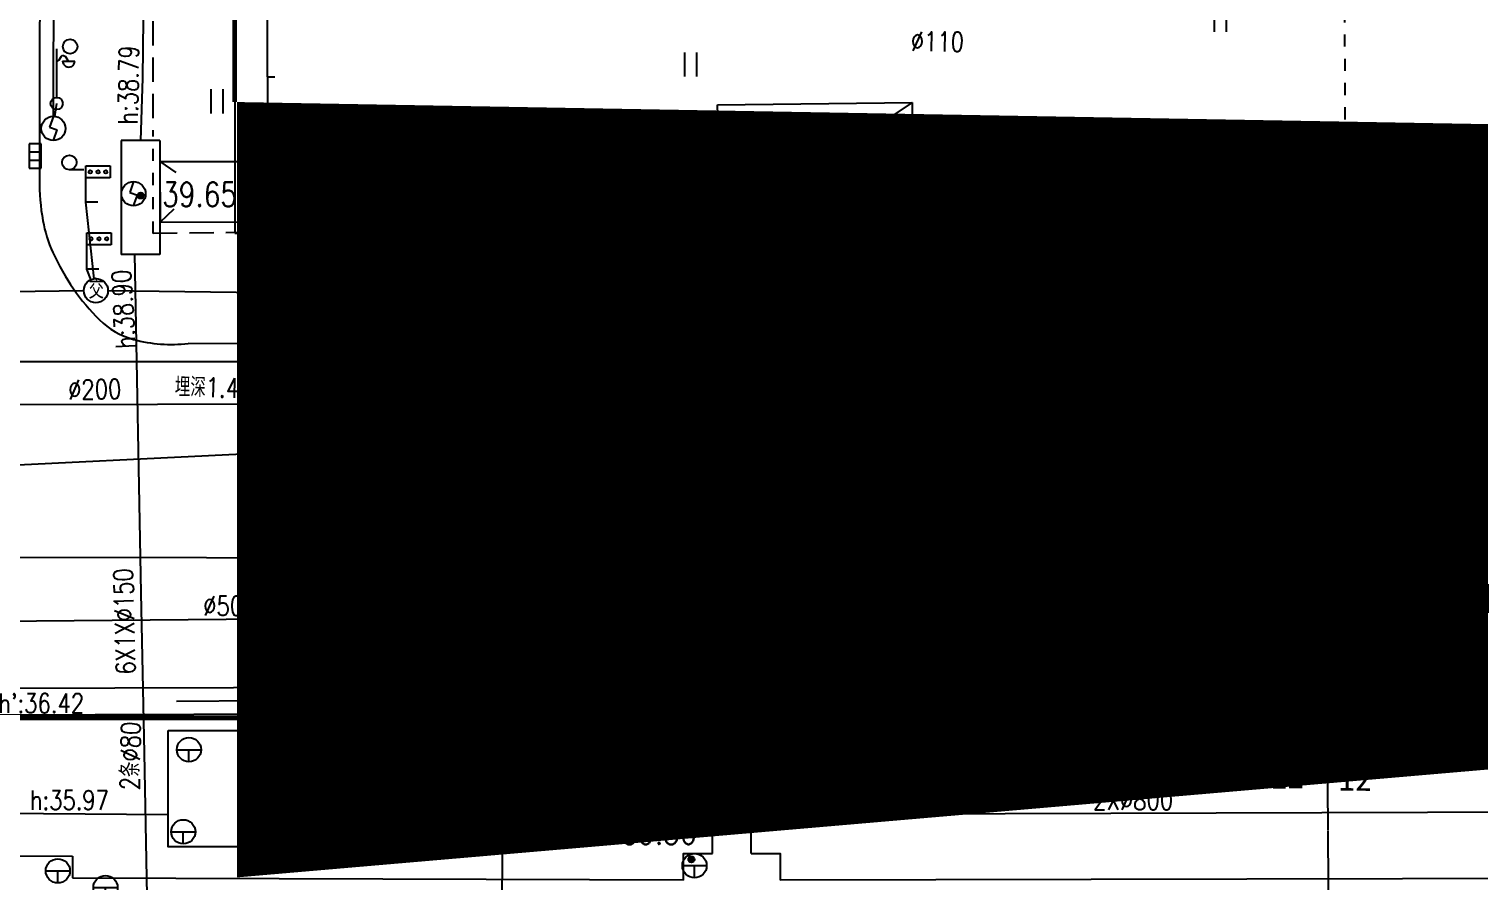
# Model space of a CAD drawing. Header units: inches. Extents: x 505347 to 508499, y 312634 to 313316.
# Drawn here: x 505909.9 to 505969.8, y 312863.9 to 312899 of the extents above; entities that cross this region are included whole.
import ezdxf
from ezdxf.enums import TextEntityAlignment as Align
from ezdxf.lldxf.tags import DXFTag

# ---------------------------------------------------------------- set-up
doc = ezdxf.new("R2010")
doc.units = ezdxf.units.IN
doc.header["$LTSCALE"] = 0.5
doc.header["$MEASUREMENT"] = 0
for name, pattern in [('$RECOVER_090104195024-7', [0]), ('ACAD_ISO05W100', [33, 24, -3, 0, -3, 0, -3]), ('XX11', [2, 1, -1])]:
    doc.linetypes.add(name, pattern=pattern)
for name, color, linetype in [('BJ02', 7, 'Continuous'), ('BJ03', 7, 'Continuous'), ('BJ04', 7, 'Continuous'), ('BJ08', 7, 'Continuous'), ('BJ09', 7, 'Continuous'), ('BJ10', 7, 'Continuous'), ('中水注记', 151, 'Continuous'), ('中水管线', 151, 'Continuous'), ('公安交通井', 163, 'Continuous'), ('公安交通管线', 163, 'Continuous'), ('污水井', 247, 'Continuous'), ('污水注记', 247, 'Continuous'), ('污水管线', 247, 'Continuous'), ('污水高程表', 247, 'Continuous'), ('热力井', 40, 'Continuous'), ('热力注记', 40, 'Continuous'), ('热力管线', 40, 'Continuous'), ('热力高程表', 40, 'Continuous'), ('照明井', 193, 'Continuous'), ('照明管线', 193, 'Continuous'), ('燃气注记', 6, 'Continuous'), ('电信井权属', 7, 'Continuous'), ('电信井（北信基础）', 3, 'Continuous'), ('电信断面图及编号', 3, 'Continuous'), ('电信注记', 3, 'Continuous'), ('电信管线', 3, 'Continuous'), ('电信高程表', 3, 'Continuous'), ('电力井', 1, 'Continuous'), ('电力注记', 1, 'Continuous'), ('电力管线', 1, 'Continuous'), ('电力高程表', 1, 'Continuous'), ('道路红线', 1, 'Continuous'), ('雨水井', 34, 'Continuous'), ('雨水注记', 34, 'Continuous'), ('雨水管线', 34, 'Continuous'), ('雨水高程表', 34, 'Continuous'), ('雨蓖子', 34, 'Continuous')]:
    doc.layers.add(name, color=color, linetype=linetype)
doc.styles.add('HZ', font='simplex.shx', dxfattribs={"bigfont": 'hztxt'})
doc.styles.get("Standard").update_dxf_attribs({"font": 'txt.shx', "bigfont": 'hztxt.shx'})
doc.styles.add('粗等线', font='simhei.ttf')
doc.styles.add('细等线', font='txt.shx', dxfattribs={"bigfont": 'ht.shx'})
tags = doc.linetypes.add('DL', pattern='A,15,-4.924999999999999,[130,ltypeshp.shx,S=0.5,R=329.9999999999999,X=-0.15,Y=0.433],0,[130,ltypeshp.shx,S=0.4,R=90,X=0,Y=0],-0.15,[130,ltypeshp.shx,S=0.5,R=150,X=0,Y=-0.433],-4.924999999999999,15', length=40).pattern_tags.tags
tags[32:33] = [DXFTag(74, 4), DXFTag(75, 0), DXFTag(340, '0'), DXFTag(46, 1.0), DXFTag(50, 0.0), DXFTag(44, 0.0), DXFTag(45, 0.0)]
tags[30:31] = [DXFTag(74, 4), DXFTag(75, 0), DXFTag(340, '0'), DXFTag(46, 1.0), DXFTag(50, 0.0), DXFTag(44, 0.0), DXFTag(45, 0.0)]
tags[4:5] = [DXFTag(74, 4), DXFTag(75, 0), DXFTag(340, '0'), DXFTag(46, 1.0), DXFTag(50, 0.0), DXFTag(44, 0.0), DXFTag(45, 0.0)]
tags = doc.linetypes.add('DX', pattern='A,15,-5,[130,ltypeshp.shx,S=1,R=329.9999999999999,X=0,Y=0],-5,15', length=40).pattern_tags.tags
tags[16:17] = [DXFTag(74, 4), DXFTag(75, 0), DXFTag(340, '0'), DXFTag(46, 1.0), DXFTag(50, 0.0), DXFTag(44, 0.0), DXFTag(45, 0.0)]
tags[14:15] = [DXFTag(74, 4), DXFTag(75, 0), DXFTag(340, '0'), DXFTag(46, 1.0), DXFTag(50, 0.0), DXFTag(44, 0.0), DXFTag(45, 0.0)]
tags[4:5] = [DXFTag(74, 4), DXFTag(75, 0), DXFTag(340, '0'), DXFTag(46, 1.0), DXFTag(50, 0.0), DXFTag(44, 0.0), DXFTag(45, 0.0)]
tags = doc.linetypes.add('SS', pattern='A,15,-1.9,[130,ltypeshp.shx,S=1,R=329.9999999999999,X=0,Y=0],-1.199999999999999,[130,ltypeshp.shx,S=1,R=329.9999999999999,X=0,Y=0],-1.9,15', length=35).pattern_tags.tags
tags[24:25] = [DXFTag(74, 4), DXFTag(75, 0), DXFTag(340, '0'), DXFTag(46, 1.0), DXFTag(50, 0.0), DXFTag(44, 0.0), DXFTag(45, 0.0)]
tags[22:23] = [DXFTag(74, 4), DXFTag(75, 0), DXFTag(340, '0'), DXFTag(46, 1.0), DXFTag(50, 0.0), DXFTag(44, 0.0), DXFTag(45, 0.0)]
tags[4:5] = [DXFTag(74, 4), DXFTag(75, 0), DXFTag(340, '0'), DXFTag(46, 1.0), DXFTag(50, 0.0), DXFTag(44, 0.0), DXFTag(45, 0.0)]
doc.linetypes.add('TRQD', pattern='A,15,[130,ltypeshp.shx,S=0.6,R=0,X=0,Y=0],-5,[130,ltypeshp.shx,S=0.6,R=0,X=0,Y=0],15', length=35)

# ---------------------------------------------------------------- blocks, each defined once
blk = doc.blocks.new('B5461')
for q in [(-0.866025, -0.5), (0, 1), (0.866025, -0.5)]:
    blk.add_line((0, 0), q)
blk.add_circle((0, 0), 1)
blk = doc.blocks.new('JT')
at = {"layer": '公安交通井'}
blk.add_circle((0, 0), 0.5, dxfattribs=at)
at = {"layer": '公安交通井', "width": 0.8}
blk.add_text('交', height=0.8, dxfattribs=at).set_placement((-0.3040687792235985, -0.3345771707827225, -50.18499999999997))
blk = doc.blocks.new('B552')
for p, q in [((0.984668, 0.518566), (-1.015332, 0.518566)), ((-1.015332, 0.518566), (-1.015332, -0.481434)), ((0.984668, -0.481434), (0.984668, 0.518566)), ((-1.015332, -0.481434), (0.984668, -0.481434))]:
    blk.add_line(p, q)
at = {"linetype": 'Continuous'}
for p, q in [((-0.348666, -0.481434), (-0.348666, 0.518566)), ((0.318001, -0.481434), (0.318001, 0.518566))]:
    blk.add_line(p, q, dxfattribs=at)
blk = doc.blocks.new('BC028')
for p, q in [((0, 0.5), (0, 4.5)), ((-1.980000000010477, 3), (-0.4899999999906868, 3)), ((-0.9899999999906868, 3.5), (-1.190000000002328, 3)), ((0, 3.100000000005821), (-0.9899999999906868, 3.5)), ((0, 3.100000000005821), (1, 3.5)), ((0.5, 3), (2, 3)), ((1, 3.5), (1.199999999982538, 3))]:
    blk.add_line(p, q)
blk.add_circle((0, 0), 0.5)
for centre in [(-1.190000000002328, 3), (1.25, 3)]:
    blk.add_arc(centre, 0.5, 179, 0)
blk = doc.blocks.new('BC026')
for p, q in [((0, 0.5), (0, 4.499999999999972)), ((0, 3.5), (0.1900000000023283, 3.600000000005821)), ((0.1900000000023283, 3.600000000005821), (0.389999999984866, 3.899999999994179)), ((0.389999999984866, 3.899999999994179), (0.4899999999906868, 4)), ((0.4899999999906868, 4), (0.6900000000023283, 3.899999999994179)), ((0.6900000000023283, 3.899999999994179), (0.889999999984866, 3.600000000005821)), ((0.889999999984866, 3.600000000005821), (0.9899999999906868, 3.5)), ((0.4899999999906868, 3.5), (1.489999999990687, 3.5))]:
    blk.add_line(p, q)
blk.add_circle((0, 0), 0.5)
blk.add_arc((0.9899999999906868, 3.5), 0.5, 179, 0)
blk = doc.blocks.new('B8003')
at = {"color": 0}
for p, q in [((0, 3), (2, 3)), ((0, 0), (0, 3)), ((2, 3), (2, 2)), ((2, 2), (0, 2)), ((1, 0), (0, 0))]:
    blk.add_line(p, q, dxfattribs=at)
for centre in [(0.3606882064191268, 2.493829849628128), (1.018940977803595, 2.493829849628128), (1.650143812689294, 2.493829849628128)]:
    blk.add_circle(centre, 0.1352557878853986)
blk = doc.blocks.new('BC112')
for p, q in [((-0.4915175116158945, -0.9911522878941952), (-0.4915175116158944, 1.008847712105805)), ((0.5084824883841055, -0.9911522878941952), (0.5084824883841057, 1.008847712105805))]:
    blk.add_line(p, q)
blk = doc.blocks.new('B954')
at = {"linetype": 'Continuous'}
for p, q in [((0, 0), (0, 2)), ((0, 0), (-0.978957, 0.978957)), ((-0.75, 0), (0.75, 0)), ((0, 0), (0.978957, 0.978957))]:
    blk.add_line(p, q, dxfattribs=at)
blk = doc.blocks.new('B545')
for p, q in [((-1, 0), (1, 0)), ((0, -1), (0, 0))]:
    blk.add_line(p, q)
blk.add_circle((0, 0), 1)
blk = doc.blocks.new('B8211')
blk.add_hatch(color=256).paths.add_polyline_path([(0.25, 0, 1), (-0.25, 0, 1)])
blk.add_circle((0, 0), 0.25)
blk = doc.blocks.new('B5421')
for p, q in [((-1, 0), (1, 0)), ((0, -1), (0, 1))]:
    blk.add_line(p, q)
blk.add_circle((0, 0), 1)
blk = doc.blocks.new('B547')
at = {"linetype": 'Continuous'}
for p, q in [((0, 1), (-0.31427, 0.111111)), ((-0.31427, 0.111111), (0.31427, -0.111111)), ((0, -1), (0.31427, -0.111111))]:
    blk.add_line(p, q, dxfattribs=at)
blk.add_circle((0, 0), 1)
blk = doc.blocks.new('B5422')
at = {"linetype": 'Continuous'}
for p, q in [((-1, 0), (1, 0)), ((-0.866025, 0.5), (0.866025, 0.5)), ((0, 1), (0, -1)), ((-0.866025, -0.5), (0.866025, -0.5))]:
    blk.add_line(p, q, dxfattribs=at)
blk.add_circle((0, 0), 1, dxfattribs=at)

msp = doc.modelspace()

# ---------------------------------------------------------------- linework, layer by layer
at = {"color": 1, "const_width": 0.2, "elevation": 82.3}
msp.add_lwpolyline([(505918.4385721411, 312953.3985756052), (505918.438572141, 312890.5843488463), (506228.3175942299, 312890.6217181603)], dxfattribs=at)
at = {"layer": 'BJ02', "linetype": 'Continuous'}
for p, q in [((505938.3565721411, 312895.8833488463, 82.3), (505946.3895721411, 312895.9793488462, 82.3)), ((505938.3565721411, 312895.8833488463, 82.3), (505938.3565721411, 312895.8833488463, 82.3)), ((505938.5175721411, 312890.6753488462, 82.3), (505938.3565721411, 312895.8833488463, 82.3)), ((505946.3895721411, 312895.9793488462, 82.3), (505946.4545721411, 312890.8033488463, 82.3)), ((505964.2665721411, 312891.2823488463, 82.3), (505963.4095721411, 312891.2503488463, 82.3)), ((505963.4095721411, 312890.4243488463, 82.3), (505963.4095721411, 312891.2503488463, 82.3)), ((505964.2345721411, 312890.3293488463, 82.3), (505964.2665721411, 312891.2823488463, 82.3)), ((505921.1455144246, 312890.6437485125, 82.3), (505925.9866530296, 312890.6525546999, 82.3)), ((505923.5660837271, 312890.6481516062, 82.3), (505923.5655380184, 312890.9481511099, 82.3)), ((505926.4866522024, 312890.6534642145, 82.3), (505931.3277908074, 312890.6622704018, 82.3)), ((505928.9072215049, 312890.6578673081, 82.3), (505928.9066757961, 312890.9578668118, 82.3)), ((505931.8277899802, 312890.6631799164, 82.3), (505936.6689285852, 312890.6719861037, 82.3)), ((505934.2483592827, 312890.66758301, 82.3), (505934.2478135739, 312890.9675825137, 82.3)), ((505938.5175721411, 312890.6753488462, 82.3), (505937.1689277579, 312890.6728956183, 82.3)), ((505946.4545721411, 312890.8033488463, 82.3), (505938.5175721411, 312890.6753488462, 82.3)), ((505920.6455152518, 312890.6428389979, 82.3), (505919.7945721411, 312890.6188488462, 82.3)), ((505963.4095721411, 312890.4243488463, 82.3), (505964.2345721411, 312890.3293488463, 82.3))]:
    msp.add_line(p, q, dxfattribs=at)
at = {"layer": 'BJ02', "linetype": 'Continuous', "elevation": 82.3, "flags": 128}
for points in [[(505919.7920125189, 312897.0319328019), (505919.7939132393, 312904.7936524907)], [(505919.7920125189, 312897.0319328019), (505919.7914197594, 312894.6113595673)], [(505919.7920125189, 312897.0319328019), (505920.0920125099, 312897.0318593367)], [(505919.7912973175, 312894.1113595823), (505919.790704558, 312891.6907863477)], [(505919.7945721411, 312890.6188488462), (505919.790704558, 312891.6907863477)], [(505919.790704558, 312891.6907863477), (505920.090704549, 312891.6907128826)], [(505946.4545721411, 312890.8033488463), (505946.4545721411, 312890.8033488463)]]:
    msp.add_lwpolyline(points, dxfattribs=at)
at = {"layer": 'BJ02'}
for points, elevation in [([(505946.3895721411, 312895.9793488462), (505938.5175721411, 312890.6753488462)], 82.3), ([(505915.3546507721, 312893.5421223788), (505919.3624089081, 312893.5461412623)], 121.952), ([(505915.3546507721, 312893.5421223788), (505915.3576560854, 312891.0420235692)], 121.952), ([(505915.3546507721, 312893.5421223788), (505916.0121008853, 312893.0863161166)], 121.952), ([(505919.3624089081, 312893.5461412623), (505918.7510319384, 312893.0301778907)], 121.952), ([(505919.3624089081, 312893.5461412623), (505919.3654142214, 312891.0460424527)], 121.952), ([(505915.3576560854, 312891.0420235692), (505915.9436004145, 312891.586697089)], 121.952), ([(505919.3654142214, 312891.0460424527), (505918.7337803011, 312891.5369992642)], 121.952), ([(505915.3576560854, 312891.0420235692), (505919.3654142214, 312891.0460424527)], 121.952)]:
    msp.add_lwpolyline(points, dxfattribs=dict(at, elevation=elevation))
at = {"layer": 'BJ02', "linetype": 'Continuous', "elevation": 82.3}
for points in [[(505951.1599295673, 312890.7757710018), (505951.1561100634, 312891.2757564129)], [(505956.1597836791, 312890.8139660403), (505956.1559641752, 312891.3139514515)], [(505961.1596377908, 312890.8521610789), (505961.1558182869, 312891.3521464901)], [(505948.4100098058, 312890.7547637306), (505946.4553697858, 312890.7398317847)], [(505953.4098639176, 312890.7929587691), (505948.909995217, 312890.7585832344)], [(505958.4097180294, 312890.8311538077), (505953.9098493287, 312890.796778273)], [(505963.4095721411, 312890.8693488463), (505958.9097034406, 312890.8349733116)]]:
    msp.add_lwpolyline(points, dxfattribs=at)
at = {"layer": 'BJ02', "linetype": 'Continuous'}
for centre in [(505919.7913585384, 312894.3613595748, 82.3), (505920.8955148382, 312890.6432937552, 82.3), (505926.236652616, 312890.6530094572, 82.3), (505931.5777903938, 312890.6627251591, 82.3), (505936.9189281716, 312890.672440861, 82.3), (505948.6600025114, 312890.7566734825, 82.3), (505953.6598566232, 312890.794868521, 82.3), (505958.659710735, 312890.8330635596, 82.3)]:
    msp.add_circle(centre, 0.25, dxfattribs=at)
at = {"layer": 'BJ04', "linetype": 'Continuous', "elevation": 82.3, "flags": 128}
for points in [[(505924.4666435146, 312950.8865895066), (505919.7655721411, 312950.8873488462), (505917.2895721411, 312950.8873488462), (505916.0195721411, 312950.4103488462), (505914.8633013249, 312949.8002107975), (505913.6419193397, 312948.9432954685), (505912.6796964459, 312948.1170781715), (505911.8291305322, 312947.2107548424), (505911.8291305322, 312947.2107548424), (505911.1203261447, 312946.1769797012), (505910.4395721411, 312944.8748488462), (505910.3885721411, 312892.7998488463)], [(505915.0746015451, 312898.3350385362), (505915.0751849161, 312899.335038366)], [(505915.0737264886, 312896.8350387914), (505915.0743098596, 312897.8350386213)], [(505915.0728514321, 312895.3350390467), (505915.0734348031, 312896.3350388765)], [(505916.0700205342, 312890.5810081273), (505915.0700721411, 312890.5708488463)], [(505917.569943124, 312890.5962470486), (505916.5699947308, 312890.5860877677)], [(505919.0698657137, 312890.6114859701), (505918.0699173205, 312890.6013266891)], [(505919.7945721411, 312890.6188488462), (505919.5698399103, 312890.6165656105)], [(505964.2345721411, 312890.3293488463), (505964.1903734893, 312888.6619066657)], [(505964.1903734893, 312888.6619066657), (505964.1195721411, 312885.9908488463), (505933.0803718754, 312886.0185595072)], [(505933.0803718754, 312886.0185595072), (505916.5145721411, 312886.0333488462)], [(505933.0803718754, 312883.0271041077), (505921.6195721411, 312883.0358488463)], [(505944.881694339, 312883.0180995459), (505933.0803718754, 312883.0271041077)], [(505963.5585721411, 312883.0038488462), (505944.881694339, 312883.0180995459)], [(505933.0803718754, 312880.5113883943), (505927.8585721411, 312880.5243488462)], [(505958.8820721411, 312880.4473488462), (505933.0803718754, 312880.5113883943)]]:
    msp.add_lwpolyline(points, dxfattribs=at)
at = {"layer": 'BJ04', "linetype": 'XX11', "elevation": 82.3, "flags": 128}
for points in [[(505964.2665721382, 312891.2823488461), (505964.2245346273, 312907.2822936226)], [(505915.0700721411, 312890.5708488463), (505915.0725597466, 312894.8350391319)]]:
    msp.add_lwpolyline(points, dxfattribs=at)
at = {"layer": 'BJ04', "linetype": 'Continuous', "elevation": 82.3, "flags": 128}
for points in [[(505910.3885721411, 312892.7998488463, 0.05060845786804899), (505910.5216399076, 312891.1054388217, 0.06225545478956947), (505910.9355721411, 312889.7853488462, 0.04415280869863228), (505911.7883709197, 312888.2835741282, 0.04598064090692826), (505912.8525721411, 312887.0113488463, 0.13107457966958), (505914.264116994, 312886.2000764822, 0.09378612977620024), (505916.5145721411, 312886.0333488462)], [(505921.6195721411, 312883.0358488462, 0.1705748437417921), (505921.2468792396, 312883.019907827, 0.1852485514101685), (505920.9935721411, 312882.7853488462, 0.1563302520912368), (505920.9521968177, 312882.5065182071, 0.1045345755556091), (505921.1030721411, 312882.1188488462, 0.1597377568596902), (505921.6038101008, 312881.7184270223, 0.03250518338651093), (505924.5485721411, 312880.8308488462, 0.03386961958239617), (505926.1333732803, 312880.5750160564, 0.03149761576445385), (505927.8585721411, 312880.5243488462)], [(505958.8820721411, 312880.4473488462, 0.2384348181505696), (505963.5585721412, 312883.0038488462)]]:
    msp.add_lwpolyline(points, format="xyb", dxfattribs=at)
at = {"layer": 'BJ04', "linetype": 'XX11', "elevation": 82.3}
msp.add_lwpolyline([(505925.6656777733, 312880.6277002517), (505925.6675128652, 312883.0327602151)], dxfattribs=at)
at = {"layer": 'BJ04', "linetype": 'Continuous', "elevation": 82.3}
for points in [[(505924.7671475494, 312870.7945983333), (505929.2671461977, 312870.7911103867)], [(505927.0171468736, 312870.79285436), (505927.0167593239, 312870.2928545102)], [(505929.7671460475, 312870.7907228371), (505934.2671446957, 312870.7872348905)], [(505932.0171453716, 312870.7889788638), (505932.016757822, 312870.288979014)], [(505934.7671445455, 312870.7868473409), (505939.2671431938, 312870.7833593943)], [(505937.0171438697, 312870.7851033676), (505937.01675632, 312870.2851035178)], [(505939.7671430436, 312870.7829718447), (505944.2671416918, 312870.7794838981)], [(505942.0171423677, 312870.7812278714), (505942.0167548181, 312870.2812280215)], [(505944.7671415416, 312870.7790963484), (505949.2671401899, 312870.7756084019)], [(505947.0171408657, 312870.7773523752), (505947.0167533161, 312870.2773525253)], [(505949.7671400397, 312870.7752208522), (505954.267138688, 312870.7717329056)], [(505952.0171393638, 312870.7734768789), (505952.0167518142, 312870.2734770291)], [(505954.7671385377, 312870.771345356), (505959.267137186, 312870.7678574094)], [(505957.0171378619, 312870.7696013827), (505957.0167503122, 312870.2696015329)], [(505959.7671370358, 312870.7674698598), (505964.267135684, 312870.7639819132)], [(505962.0171363599, 312870.7657258865), (505962.0167488103, 312870.2657260367)], [(505964.7671355339, 312870.7635943636), (505969.2671341821, 312870.760106417)], [(505967.0171348579, 312870.7618503903), (505967.0167473083, 312870.2618505405)], [(505969.7671340319, 312870.7597188674), (505974.2671326802, 312870.7562309208)]]:
    msp.add_lwpolyline(points, dxfattribs=at)
at = {"layer": 'BJ04', "linetype": 'Continuous'}
for centre in [(505929.5171461226, 312870.7909166119, 82.3), (505934.5171446207, 312870.7870411157, 82.3), (505939.5171431187, 312870.7831656195, 82.3), (505944.5171416167, 312870.7792901233, 82.3), (505949.5171401148, 312870.775414627, 82.3), (505954.5171386129, 312870.7715391308, 82.3), (505959.5171371109, 312870.7676636346, 82.3), (505964.5171356089, 312870.7637881384, 82.3), (505969.517134107, 312870.7599126422, 82.3)]:
    msp.add_circle(centre, 0.25, dxfattribs=at)
at = {"layer": 'BJ09', "linetype": 'Continuous'}
for p, q in [((505920.5025712228, 312887.4123488463, 122.029), (505920.9025712229, 312887.4123488463, 122.029)), ((505963.4771546515, 312887.4040975292, 82.3), (505963.8771546516, 312887.4040975292, 82.3))]:
    msp.add_line(p, q, dxfattribs=at)
at = {"layer": 'BJ09', "linetype": 'Continuous', "elevation": 82.3, "flags": 128}
msp.add_lwpolyline([(505911.6096184214, 312893.2087847158), (505912.2096184214, 312893.2087847158)], dxfattribs=at)
at = {"layer": 'BJ09', "linetype": 'Continuous'}
for centre, radius in [((505911.647072141, 312898.2848488461, 82.3), 0.3000059567790014), ((505911.6150721411, 312893.5038488462, 82.3), 0.300005956856529), ((505920.5025721411, 312887.6623488463, 122.029), 0.25), ((505925.6813490664, 312887.7161323449, 82.3), 0.25), ((505930.7969793237, 312887.6528003299, 82.3), 0.25), ((505936.1217239354, 312887.6915057663, 82.3), 0.25), ((505942.4204771715, 312887.7317512546, 82.3), 0.25), ((505951.1425478188, 312887.7022785845, 82.3), 0.25), ((505957.0361185299, 312887.6768555719, 82.3), 0.25), ((505963.4771555698, 312887.6540975292, 82.3), 0.25)]:
    msp.add_circle(centre, radius, dxfattribs=at)
at = {"layer": '中水管线', "linetype": 'SS', "ltscale": 0.6, "elevation": 122.342}
for points in [[(505893.4075747388, 312883.4816612357), (505922.5267902547, 312883.545880952)], [(505922.5267902547, 312883.545880952), (505933.0803718754, 312883.5691558928)]]:
    msp.add_lwpolyline(points, dxfattribs=at)
at = {"layer": '中水管线', "linetype": '$RECOVER_090104195024-7', "ltscale": 0.6, "elevation": 122.342}
msp.add_lwpolyline([(505933.0803718754, 312883.5691558928), (505989.4375625142, 312883.7382999499)], dxfattribs=at)
at = {"layer": '公安交通管线'}
for points, elevation in [([(505912.6395572427, 312888.7011893587), (505912.2935721411, 312891.8653488462)], 122.041), ([(505912.5170416443, 312888.650530131), (505912.3335721411, 312889.1043488462)], 122.041), ([(505912.1885638146, 312888.2092844343), (505894.3614240458, 312887.9594110657)], 122.041), ([(505929.0885693444, 312887.9922378786), (505913.1966519246, 312888.2094587617)], 122.041), ([(505929.5660452757, 312882.5528297502), (505929.5901004239, 312887.479158206)], 122.041), ([(505930.0700278142, 312882.0463488463), (505933.0789437957, 312881.9807975542)], 122.041), ([(505933.0803718754, 312881.9807664425), (505941.3307644468, 312881.827697873)], 122.041), ([(505941.3307644468, 312881.827697873), (505964.3689985937, 312881.6637983386)], 122.002), ([(505929.4579426729, 312859.0797639102), (505929.5612464442, 312881.5406820339)], 122.041), ([(505964.3689985937, 312881.6637983386), (505989.4375625142, 312881.4854545505)], 122.002)]:
    msp.add_lwpolyline(points, dxfattribs=dict(at, elevation=elevation))
at = {"layer": '污水管线'}
for points, elevation in [([(505903.975973483, 312874.5316926563), (505932.1792132845, 312874.7770054057)], 82.3), ([(505931.7536018891, 312875.0447878528), (505932.1785721411, 312874.7813488464), (505931.7379422388, 312874.5450331376)], 122.008), ([(505949.0202865569, 312874.3569638836), (505933.0803718754, 312874.7709143374)], 82.3), ([(505964.3689985937, 312874.2657643559), (505949.0202865569, 312874.3569638836)], 82.3), ([(505989.4375625142, 312874.262058815), (505970.6659711771, 312874.2283487783), (505964.3689985937, 312874.2657643559)], 82.3)]:
    msp.add_lwpolyline(points, dxfattribs=dict(at, elevation=elevation))
at = {"layer": '热力管线'}
for p, q in [((505906.1082011411, 312864.8890268463, 82.3), (505911.7424651411, 312864.8769318463, 82.3)), ((505911.7424651411, 312864.8769318463, 82.3), (505911.7390103112, 312863.9846316231, 82.3)), ((505911.7390103112, 312863.9846316231, 82.3), (505933.0812921733, 312863.9124882661, 82.3))]:
    msp.add_line(p, q, dxfattribs=at)
at = {"layer": '热力管线', "elevation": 82.3}
for points in [[(505938.1466649713, 312864.9886024513), (505938.0999413273, 312890.6745891623)], [(505939.7466623243, 312864.9915128985), (505939.6999386803, 312890.6774996095)], [(505871.1504194215, 312866.9515135047), (505915.6981766975, 312866.6002968709)], [(505924.0770704956, 312866.5593089068), (505989.4375625142, 312866.7620648977)], [(505936.9517172201, 312863.8904660023), (505936.9517172201, 312864.990057675), (505938.1466623242, 312864.990057675)], [(505939.7466649714, 312864.990057675), (505940.9416100754, 312864.990057675), (505940.9416100754, 312863.8859401809)], [(505933.0803718754, 312863.9124913744), (505936.9544191907, 312863.8994068477)], [(505940.9398160629, 312863.8994093991), (505985.8717822406, 312864.0001702927)]]:
    msp.add_lwpolyline(points, dxfattribs=at)
msp.add_lwpolyline([(505915.6981766975, 312870.055554357), (505924.0770704956, 312870.055554357), (505924.0770704956, 312865.2658452154), (505915.6981766975, 312865.2658452154)], close=True, dxfattribs=at)
at = {"layer": '照明管线', "elevation": 82.3, "flags": 128}
for points in [[(505910.957789293, 312895.4054273774), (505911.0634302079, 312938.7222152416)], [(505911.0214592782, 312895.3937128173), (505911.0935721411, 312895.9353488463)]]:
    msp.add_lwpolyline(points, dxfattribs=at)
at = {"layer": '照明管线', "elevation": 82.3}
for points in [[(505923.5424567168, 312882.5768837031), (505923.4076003028, 312886.3788882183)], [(505964.3689985937, 312881.3872994808), (505973.5790752282, 312882.8504640218)], [(505903.0069611544, 312880.7091315329), (505923.2536293303, 312881.6988757164)], [(505924.0396915381, 312881.955588082), (505925.956891624, 312881.4014922659)], [(505924.0601309111, 312882.0364136259), (505930.5841412815, 312881.2813175191), (505933.0803718754, 312881.2813175191)], [(505933.0803718754, 312881.214158147), (505958.3833146491, 312880.5333998259)], [(505959.4344400446, 312880.603367774), (505964.3689985937, 312881.3872994808)]]:
    msp.add_lwpolyline(points, dxfattribs=at)
at = {"layer": '电信井权属', "elevation": 121.861}
msp.add_lwpolyline([(505963.4505721411, 312885.5023488462), (505964.844152496, 312886.8529783316), (505967.403201089, 312886.8759059724)], dxfattribs=at)
at = {"layer": '电信断面图及编号'}
for points, elevation in [([(505959.6657009707, 312893.1612354935), (505959.959501551, 312892.1653430933), (505959.1127780739, 312893.2218335075), (505956.9289597979, 312891.4716139321), (505957.8029970185, 312890.3810430777), (505956.9405281405, 312890.8547631893)], 43.765), ([(505933.3839609975, 312883.9152915382), (505932.4360988196, 312884.3391756564), (505933.7893403335, 312884.2961634889), (505933.8782486246, 312887.0933810602), (505932.4813540254, 312887.1377807215), (505933.4018900659, 312887.4854539984)], 82.3), ([(505923.8434445848, 312875.9482619268), (505922.8882530247, 312876.3553608552), (505924.2420426921, 312876.3362250666), (505924.2815973198, 312879.134575698), (505922.8841368849, 312879.1543287724), (505923.7983971379, 312879.5181851991)], 82.3), ([(505965.1991485276, 312869.7819700342), (505964.8310603944, 312868.8110778773), (505964.7953638113, 312870.1645321234), (505961.9977065125, 312870.0907455088), (505962.0345546018, 312868.6936313154), (505961.6339770074, 312869.592408763)], 82.3)]:
    msp.add_lwpolyline(points, dxfattribs=dict(at, elevation=elevation))
at = {"layer": '电信管线', "linetype": 'DX'}
for points, elevation in [([(505963.4090688364, 312886.0180993125), (505958.1733669629, 312892.5913141443)], 43.765), ([(505904.6312689743, 312885.2913488463), (505918.8855480559, 312885.2913488463)], 82.3), ([(505918.9071541907, 312885.2913488463), (505933.0803718754, 312885.2913488463)], 82.3), ([(505933.0803718754, 312885.287441613), (505962.1138614035, 312885.2822167366)], 82.3), ([(505964.7139618303, 312885.2797609977), (505989.4375625142, 312885.2999201543)], 43.765), ([(505963.5508835711, 312865.9358107178), (505963.4199082958, 312884.5212864392)], 82.3), ([(505898.9174234698, 312877.2062116811), (505909.2545720661, 312877.2173488956), (505917.2675416952, 312877.2061868838)], 82.3), ([(505917.2675416952, 312877.2061868838), (505933.0803718754, 312877.1841597197)], 82.3), ([(505933.0803718754, 312877.2702556626), (505964.3689985937, 312877.3397341311)], 82.3), ([(505964.3689985937, 312877.3397341311), (505979.3857968686, 312877.3730799266)], 82.3), ([(505963.6291525991, 312854.8293853507), (505963.5510935574, 312865.9060135143)], 82.3)]:
    msp.add_lwpolyline(points, dxfattribs=dict(at, elevation=elevation))
at = {"layer": '电信管线', "linetype": 'DX', "elevation": 42.765}
msp.add_lwpolyline([(505962.1118420735, 312885.8569180887), (505962.5070771909, 312886.0114991937), (505964.3110604818, 312886.024699431), (505964.7092892647, 312885.8770946951), (505964.718634396, 312884.6824273005), (505964.3204270857, 312884.5289258722), (505962.5193895058, 312884.5136470062), (505962.1160568756, 312884.6573853383)], close=True, dxfattribs=at)
at = {"layer": '电力管线', "linetype": 'DL', "flags": 128}
for points, elevation in [([(505914.8395670421, 312915.2163383274), (505914.6323613164, 312896.9772586519)], 122.2), ([(505914.6323613164, 312896.9772586519), (505914.5504080747, 312894.4101813055)], 122.2), ([(505913.750408211, 312894.4106480023), (505913.7476663672, 312889.7106488021)], 82.3), ([(505915.3504079387, 312894.4097146086), (505913.750408211, 312894.4106480023)], 82.3), ([(505915.3504079387, 312894.4097146086), (505915.347666095, 312889.7097154084)], 82.3), ([(505915.347666095, 312889.7097154084), (505913.7476663672, 312889.7106488021)], 82.3)]:
    msp.add_lwpolyline(points, dxfattribs=dict(at, elevation=elevation))
at = {"layer": '电力管线', "linetype": 'DL', "elevation": 82.3}
for points in [[(505914.5807845808, 312875.7429566971), (505914.3108530352, 312889.7118279932)], [(505914.7086920306, 312869.1237870068), (505914.5807845808, 312875.7429566971)], [(505915.0069390431, 312853.6895993359), (505914.7086920306, 312869.1237870068)]]:
    msp.add_lwpolyline(points, dxfattribs=at)
at = {"layer": '道路红线'}
for p, q in [((505918.4385721411, 312953.3985756052, 82.3), (505918.4385721411, 312890.5843488463, 82.3)), ((505918.4385721411, 312890.5843488463, 82.3), (506228.3175942299, 312890.5843488463, 82.3))]:
    msp.add_line(p, q, dxfattribs=at)
at = {"layer": '道路红线', "linetype": 'ACAD_ISO05W100', "const_width": 0.2, "elevation": 82.3}
msp.add_lwpolyline([(505903.4385721411, 312870.5843488463), (506192.4805721411, 312870.5843488463)], dxfattribs=at)
at = {"layer": '雨水井'}
for p, q in [((505955.7755722341, 312892.7673487572, 82.3), (505955.7755722341, 312893.7673487572, 82.3)), ((505955.275572234, 312893.2673487572, 82.3), (505956.275572234, 312893.2673487572, 82.3)), ((505955.3733957341, 312893.5594897573, 82.3), (505956.178975734, 312893.5571907572, 82.3)), ((505955.377998734, 312892.9732502573, 82.3), (505956.176673734, 312892.9732502573, 82.3))]:
    msp.add_line(p, q, dxfattribs=at)
msp.add_circle((505955.7755722341, 312893.2673487572, 82.3), 0.5, dxfattribs=at)
at = {"layer": '雨水管线'}
for p, q in [((505964.7128599894, 312893.2673571738, 82.3), (505956.2755722331, 312893.2673795623, 82.3)), ((505954.2105930146, 312888.6619066658, 82.3), (505948.7144432407, 312872.4877625019, 82.3)), ((505933.0803718754, 312871.8709010389, 82.3), (505907.1745321051, 312871.7884084362, 82.3)), ((505919.5382419468, 312871.3045065469, 82.3), (505919.1032877832, 312871.5511129146, 82.3)), ((505948.5539315898, 312871.9166981778, 82.3), (505933.0803718754, 312871.8687250558, 82.3)), ((505959.4040598839, 312871.4236441416, 82.3), (505958.9691057203, 312871.6702505093, 82.3)), ((505916.0383489545, 312871.277137913, 82.3), (505919.5382419468, 312871.3045065469, 82.3)), ((505919.5382419468, 312871.3045065469, 82.3), (505919.1071975879, 312871.0511282016, 82.3)), ((505955.9041668916, 312871.3962755076, 82.3), (505959.4040598839, 312871.4236441416, 82.3)), ((505959.4040598839, 312871.4236441416, 82.3), (505958.9730155251, 312871.1702657962, 82.3)), ((505933.0803718754, 312870.7708954618, 82.3), (505907.1575721791, 312870.6883488533, 82.3)), ((505948.5746580185, 312870.8212342464, 82.3), (505933.0803718754, 312870.7715213257, 82.3))]:
    msp.add_line(p, q, dxfattribs=at)
at = {"layer": '雨水管线', "elevation": 82.3}
for points in [[(505956.734169044, 312893.0681591064), (505956.2755722331, 312893.2673795623), (505956.677400494, 312893.5649259849)], [(505954.2105930146, 312888.6619066658), (505955.7755722341, 312892.7673487572)], [(505949.0905894364, 312872.779985817), (505948.7054103518, 312872.4611803938), (505948.6219060994, 312872.9541579438)], [(505948.5539315898, 312871.9166981778), (505964.3689985937, 312871.9681720154)], [(505964.3689985937, 312871.9681720154), (505989.4375625142, 312872.0497635251)], [(505989.4375625142, 312870.9503550502), (505964.3689985937, 312870.8705286055)], [(505964.3689985937, 312870.8705286055), (505948.580220363, 312870.8202520108)]]:
    msp.add_lwpolyline(points, dxfattribs=at)

# ---------------------------------------------------------------- block references
at = {"layer": 'BJ03', "linetype": 'Continuous', "xscale": 0.5, "yscale": 0.5, "zscale": 0.5}
for name, p in [('BC026', (505911.0935721411, 312895.9353488463, 121.901)), ('BC028', (505926.2445721411, 312881.3183488463, 121.968))]:
    msp.add_blockref(name, p, dxfattribs=at)
at = {"layer": 'BJ03', "xscale": 0.5, "yscale": 0.5, "zscale": 0.5}
for p in [(505912.2935721411, 312891.8653488462, 161.756), (505912.3335721411, 312889.1043488462, 201.315)]:
    msp.add_blockref('B8003', p, dxfattribs=at)
at = {"layer": 'BJ08', "linetype": 'Continuous', "xscale": 0.5, "yscale": 0.5, "zscale": 0.5}
for p in [(505914.5574019894, 312892.136692565, 121.952), (505932.4122614608, 312874.813607298, 121.891)]:
    msp.add_blockref('B8211', p, dxfattribs=at)
at = {"layer": 'BJ08', "xscale": 0.5, "yscale": 0.5, "zscale": 0.5}
for p in [(505957.6562635102, 312887.9452944638, 82.3), (505963.558572141, 312883.0038488462, 122.432), (505940.8379864315, 312882.055742214, 122.002), (505948.6849673296, 312872.0696274089, 121.878), (505937.2817358946, 312864.7408131764, 121.859)]:
    msp.add_blockref('B8211', p, dxfattribs=at)
at = {"layer": 'BJ09', "linetype": 'Continuous', "xscale": 0.5, "yscale": 0.5, "zscale": 0.5}
for p in [(505959.1112308951, 312899.3847283466, 82.3), (505937.2504662722, 312897.5419022975, 82.3), (505917.7051808625, 312896.0244514889, 82.3), (505924.4436174809, 312894.9591958927, 82.3)]:
    msp.add_blockref('BC112', p, dxfattribs=at)
at = {"layer": 'BJ09', "xscale": 0.5, "yscale": 0.5, "zscale": 0.5}
for p in [(505935.80275325, 312882.0580873103, 82.3), (505946.4072342992, 312881.9712376391, 82.3), (505961.0137317711, 312881.9116680278, 82.3), (505928.2384431689, 312881.8033544975, 82.3), (505956.2150173025, 312880.6717440574, 82.3)]:
    msp.add_blockref('B954', p, dxfattribs=at)
at = {"layer": '公安交通井'}
for p in [(505912.7093347689, 312888.2143653652, 82.3), (505929.5952684178, 312887.9978178591, 82.3), (505929.5657243179, 312882.0510200107, 82.3)]:
    msp.add_blockref('JT', p, dxfattribs=at)
at = {"layer": '污水井', "xscale": 0.5, "yscale": 0.5, "zscale": 0.5}
msp.add_blockref('B5421', (505932.6785721411, 312874.7813488464, 122.008), dxfattribs=at)
at = {"layer": '热力井', "xscale": 0.5, "yscale": 0.5, "zscale": 0.5}
for p in [(505916.5485721411, 312869.2693488463, 121.945), (505923.4555721411, 312869.3933488462, 121.915), (505916.3145721411, 312865.8823488462, 121.932), (505937.4095721411, 312864.4853488462, 121.859), (505911.1395721411, 312864.2693488464, 121.954), (505913.1055721411, 312863.5793488463, 121.957)]:
    msp.add_blockref('B545', p, dxfattribs=at)
at = {"layer": '照明井', "xscale": 0.5, "yscale": 0.5, "zscale": 0.5}
for p in [(505910.9565721411, 312894.9063488463, 121.867), (505923.3885721411, 312886.9153488462, 122.036), (505923.5595721412, 312882.0943488463, 122.018), (505958.9055721411, 312880.5193488464, 121.76)]:
    msp.add_blockref('B547', p, dxfattribs=at)
at = {"layer": '电信井（北信基础）', "xscale": 0.5, "yscale": 0.5, "zscale": 0.5}
msp.add_blockref('B5461', (505963.4505721411, 312885.5023488462, 121.861), dxfattribs=at)
at = {"layer": '电力井', "xscale": 0.5, "yscale": 0.5, "zscale": 0.5}
msp.add_blockref('B547', (505914.2625721411, 312892.2103488463, 121.952), dxfattribs=at)
at = {"layer": '雨水井', "xscale": 0.5, "yscale": 0.5, "zscale": 0.5}
msp.add_blockref('B5422', (505948.5535721411, 312872.0143488463, 121.878), dxfattribs=at)
at = {"layer": '雨蓖子', "yscale": 0.5, "zscale": 0.5}
for p, xscale, rotation in [((505910.1906044247, 312893.7616022057, 121.675), 0.5, 270), ((505931.3625721411, 312880.3163488462, 121.766), 0.4999999999999521, 180.3540197942153), ((505947.9820951397, 312880.2206586162, 121.757), 0.49999999999996, 0.1252918989593961)]:
    msp.add_blockref('B552', p, dxfattribs=dict(at, xscale=xscale, rotation=rotation))

# ---------------------------------------------------------------- texts
at = {"layer": 'BJ08', "linetype": 'Continuous', "style": 'HZ', "width": 0.8}
for s, p in [('39.65', (505915.4452758743, 312891.6853977008, 121.952)), ('39.59', (505929.8769083192, 312873.1750904359, 121.891))]:
    msp.add_text(s, height=1, dxfattribs=at).set_placement(p)
at = {"layer": 'BJ08', "style": '细等线', "width": 0.8}
for s, p in [('39.73', (505957.6585533478, 312886.4379758652, 122.028)), ('39.87', (505964.5662857837, 312882.5007926018, 122.432)), ('39.70', (505941.65334584, 312881.9865855689, 122.002)), ('39.50', (505967.1124395799, 312875.013447353, 121.804)), ('39.58', (505949.6988108783, 312872.2334147535, 121.878)), ('39.56', (505934.4035388519, 312865.3632533374, 121.859))]:
    msp.add_text(s, height=1, dxfattribs=at).set_placement(p)
at = {"layer": 'BJ10', "linetype": 'Continuous', "style": 'HZ', "width": 0.8}
for s, height, p in [('砖', 1.5, (505940.2339684257, 312888.0083711337, 82.3)), ('松%%c20', 1.5, (505944.4765687128, 312887.2460346352, 82.3)), ('沥', 1.5, (505935.4388835003, 312883.5648891827, 123.1810146933023)), ('砖', 1.5, (505921.5710903095, 312881.5919703479, 82.3)), ('育 慧 东 路', 1.75, (505926.6891750681, 312867.992441656, 82.3)), ('沥', 1.5, (505940.0404917133, 312867.063671054, 82.3))]:
    msp.add_text(s, height=height, dxfattribs=at).set_placement(p)
at = {"layer": '中水注记', "style": 'HZ', "width": 0.8}
for s, rotation, p in [('埋深1.40m', 358.9406175190322, (505915.959844036, 312883.841660531, 122.342)), ('%%c200', 1.032722227057644, (505911.5723181993, 312883.7212653153, 82.3)), ('埋深1.40m', 358.9406175190322, (505954.2405085874, 312883.7603242454, 122.342)), ('%%c200', 1.032722227057644, (505965.932578018, 312883.8245104559, 82.3))]:
    msp.add_text(s, height=0.8, rotation=rotation, dxfattribs=at).set_placement(p)
at = {"layer": '污水注记', "style": 'HZ', "width": 0.8}
for p in [(505917.1354301891, 312874.8020191555, 82.3), (505943.0663194002, 312874.7880744842, 82.3)]:
    msp.add_text('%%C500', height=0.8, dxfattribs=at).set_placement(p)
at = {"layer": '污水高程表', "style": 'HZ', "width": 0.8}
msp.add_text("h':35.89", height=0.8, dxfattribs=at).set_placement((505933.4280300284, 312874.7345360548, 82.3))
at = {"layer": '热力注记', "linetype": 'Continuous', "lineweight": 25, "style": 'HZ', "width": 0.8}
msp.add_text('100/2条/50/1条都已截断', height=0.8, rotation=89.54568780425504, dxfattribs=at).set_placement((505939.4213073031, 312879.3084283462, 121.33))
at = {"layer": '热力注记', "style": 'HZ', "width": 0.8}
msp.add_text('1600X500', height=0.8, rotation=89.680149249138, dxfattribs=at).set_placement((505939.2592730663, 312872.3889439364, 82.3))
msp.add_text('2X%%C800', height=0.8, dxfattribs=at).set_placement((505953.8636189509, 312866.7869776409, 82.3))
at = {"layer": '热力高程表', "style": 'HZ', "width": 0.8}
msp.add_text("h':38.46", height=0.8, rotation=89.61415120923442, dxfattribs=at).set_placement((505939.238062582, 312866.8076568999, 82.3))
for p in [(505909.9833576871, 312866.7908111411, 82.3), (505924.4559984888, 312866.7044461632, 82.3)]:
    msp.add_text('h:35.97', height=0.8, dxfattribs=at).set_placement(p)
at = {"layer": '燃气注记', "linetype": 'TRQD', "ltscale": 0.5, "style": 'HZ', "width": 0.8}
msp.add_text('%%c110', height=0.8, rotation=359.3418840197352, dxfattribs=at).set_placement((505947.4316153736, 312898.4919436768, 82.3), align=Align.MIDDLE)
at = {"layer": '电信井权属', "linetype": 'Continuous', "style": 'HZ', "width": 0.8}
msp.add_text('北信基础', height=0.8, dxfattribs=at).set_placement((505964.6717184194, 312886.9665983209, 121.861))
at = {"layer": '电信断面图及编号', "style": '粗等线'}
for s, rotation, p in [('24', 36.54943708661477, (505960.3932195618, 312891.6392276603, 43.765)), ('24', 38.30880947841571, (505958.212118646, 312889.8312919353, 43.765)), ('23', 267.7778970079924, (505931.7976416179, 312887.1840858881, 82.3)), ('23', 266.0185246161914, (505931.7543667004, 312884.3514263476, 82.3)), ('78', 268.7885837460371, (505922.3214899019, 312879.0802886893, 82.3)), ('78', 267.0292113542362, (505922.302509205, 312876.4005250892, 82.3)), ('12', 1.109197702749362, (505961.8596670951, 312868.1677407066, 82.3)), ('12', 359.3498253109485, (505964.6659254682, 312868.0772854838, 82.3))]:
    msp.add_text(s, height=1, rotation=rotation, dxfattribs=at).set_placement(p, align=Align.MIDDLE)
at = {"layer": '电信注记', "style": 'HZ', "width": 0.8}
for s, rotation, p in [('预留', 130.9677820994648, (505960.4997137803, 312889.3975649303, 82.3)), ('50X36', 130.9677820994648, (505962.5840903035, 312886.9089289457, 82.3)), ('48X48', 0.9051987616759072, (505923.5827744915, 312884.3729525583, 82.3)), ('预留', 90.70101469785831, (505963.4125837012, 312878.8531452193, 82.3)), ('74X25', 89.16754862824081, (505963.3306474793, 312874.2875824557, 82.3))]:
    msp.add_text(s, height=0.8, rotation=rotation, dxfattribs=at).set_placement(p)
msp.add_text('52X36', height=0.8, dxfattribs=at).set_placement((505955.7726618244, 312877.4966072075, 82.3))
at = {"layer": '电信高程表', "style": 'HZ', "width": 0.8}
msp.add_text('h:38.17', height=0.8, rotation=126.5983550498825, dxfattribs=at).set_placement((505963.443636296, 312887.4271053491, 43.765))
for s, p in [('h:37.97', (505965.1024085209, 312885.4460663284, 82.3)), ('h:38.17', (505958.3822745685, 312884.395856661, 82.3))]:
    msp.add_text(s, height=0.8, dxfattribs=at).set_placement(p)
at = {"layer": '电力注记', "style": 'HZ', "width": 0.8}
for s, rotation, p in [('6X1X%%c150', 91.4870131481357, (505914.3468272398, 312872.3783903507, 42.4)), ('2条%%c80', 88.98343417040277, (505914.5046753363, 312867.586001608, 82.3))]:
    msp.add_text(s, height=0.8, rotation=rotation, dxfattribs=at).set_placement(p)
at = {"layer": '电力高程表', "style": 'HZ', "width": 0.8}
for s, rotation, p in [('h:38.79', 89.12248293776, (505914.4271753485, 312895.0639370598, 82.3)), ('h:38.90', 93.1811827302631, (505914.3334610905, 312885.8364655014, 82.3))]:
    msp.add_text(s, height=0.8, rotation=rotation, dxfattribs=at).set_placement(p)
at = {"layer": '雨水注记', "style": 'HZ', "width": 0.8}
for s, p in [('%%C700', (505961.6316694811, 312893.3816666398, 82.3)), ('%%C1100', (505920.3737465053, 312870.7712191034, 82.3)), ('%%C1100', (505965.4222267603, 312871.0630264828, 82.3))]:
    msp.add_text(s, height=0.8, dxfattribs=at).set_placement(p)
msp.add_text('%%c700', height=0.8, rotation=68.52019897137613, dxfattribs=at).set_placement((505951.5335370763, 312877.5752396787, 82.3))
at = {"layer": '雨水高程表', "style": 'HZ', "width": 0.8}
for s, p in [("h':36.73", (505956.7407372747, 312893.4526063023, 82.3)), ("h':36.42", (505908.6840102578, 312870.7854427538, 82.3)), ("h':36.27", (505949.5924807622, 312870.9311192499, 82.3))]:
    msp.add_text(s, height=0.8, dxfattribs=at).set_placement(p)

doc.saveas('drawing.dxf')
